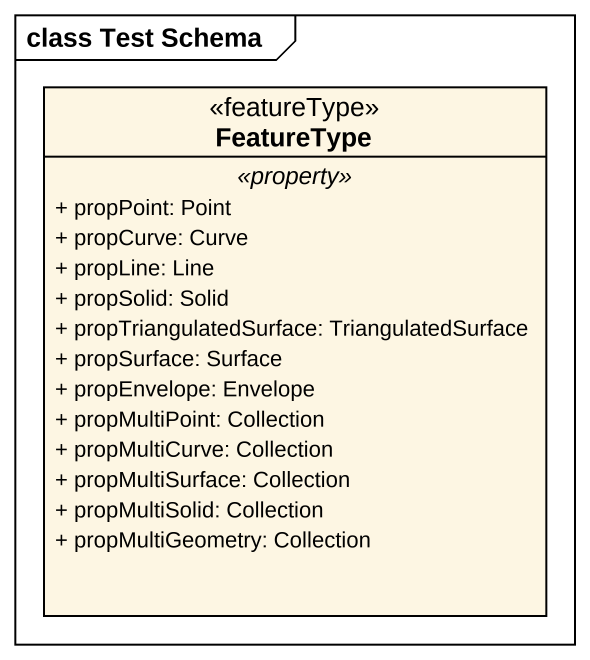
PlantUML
@startuml
mainframe class Test Schema
hide circle
hide empty members
skinparam classAttributeIconSize 0
class FeatureType <<featureType>> {
  .. <<property>> ..
  + propPoint: Point
  + propCurve: Curve
  + propLine: Line
  + propSolid: Solid
  + propTriangulatedSurface: TriangulatedSurface
  + propSurface: Surface
  + propEnvelope: Envelope
  + propMultiPoint: Collection
  + propMultiCurve: Collection
  + propMultiSurface: Collection
  + propMultiSolid: Collection
  + propMultiGeometry: Collection
}
@enduml
